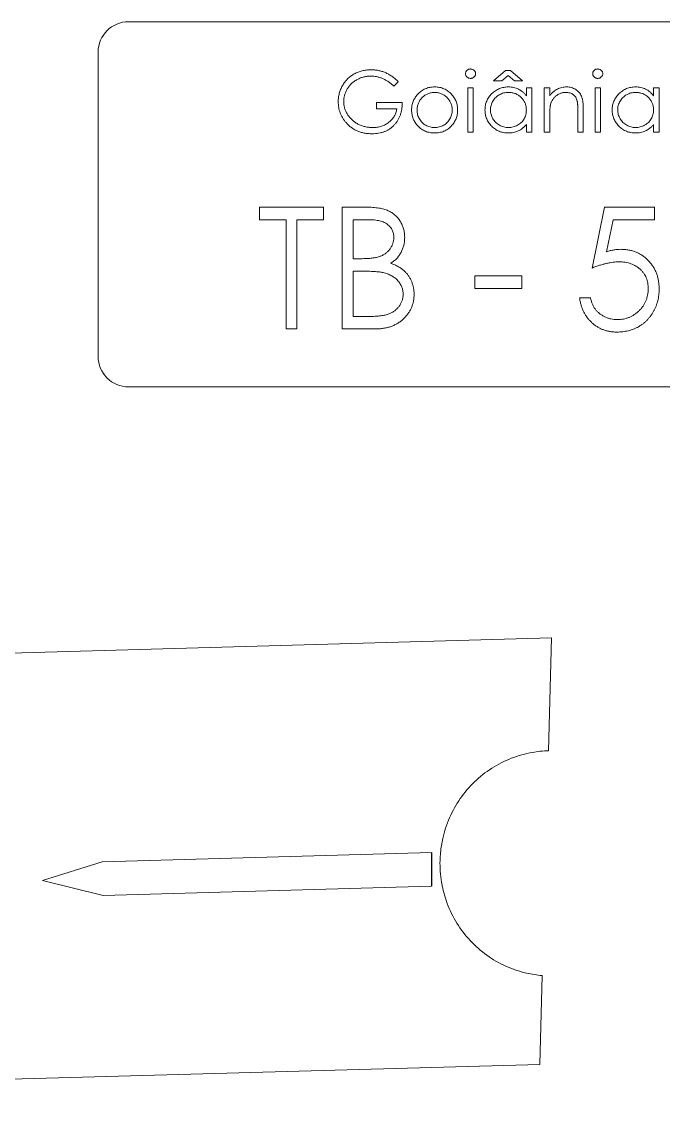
# Model space of a CAD drawing. Header units: millimetres. Extents: x 1593 to 2741, y -1858 to 567.
# Drawn here: x 2447.19 to 2468.27, y 23.23 to 58.89 of the extents above; entities that cross this region are included whole.
import ezdxf

# ---------------------------------------------------------------- set-up
doc = ezdxf.new("R2010")
doc.units = ezdxf.units.MM
doc.layers.add('CUTTING', color=5, linetype='Continuous')
doc.layers.add('ENGRAVING', color=1, linetype='Continuous')

msp = doc.modelspace()

# ---------------------------------------------------------------- linework, layer by layer
at = {"layer": 'CUTTING', "linetype": 'Continuous', "lineweight": 15}
for p, q in [((2450.705, 58.895), (2481.705, 58.895)), ((2449.705, 47.895), (2449.705, 57.895)), ((2481.705, 46.895), (2450.705, 46.895)), ((2414.59, 37.242), (2464.596, 38.653)), ((2464.596, 38.653), (2464.496, 34.939)), ((2464.297, 27.553), (2464.218, 24.637)), ((2464.218, 24.637), (2414.212, 23.226))]:
    msp.add_line(p, q, dxfattribs=at)
for centre, start, end in [((2450.705, 57.895), 90, 180), ((2450.705, 47.895), 180, 270)]:
    msp.add_arc(centre, 1, start, end, dxfattribs=at)
for points, knots in [([(2460.953, 31.6), (2460.968, 31.753), (2460.993, 31.906), (2461.079, 32.29), (2461.153, 32.517), (2461.347, 32.959), (2461.466, 33.172), (2461.74, 33.565), (2461.895, 33.748), (2462.244, 34.086), (2462.433, 34.235), (2462.837, 34.494), (2463.054, 34.604), (2463.503, 34.78), (2463.734, 34.845), (2464.143, 34.916), (2464.32, 34.934), (2464.496, 34.939)], [0.2613705, 0.2613705, 0.2613705, 0.2613705, 0.28125, 0.28125, 0.3125, 0.3125, 0.34375, 0.34375, 0.375, 0.375, 0.40625, 0.40625, 0.4375, 0.4375, 0.46875, 0.46875, 0.4915353, 0.4915353, 0.4915353, 0.4915353]), ([(2460.953, 31.6), (2460.945, 31.513), (2460.939, 31.425), (2460.931, 31.098), (2460.947, 30.859), (2460.994, 30.579), (2461.002, 30.537), (2461.01, 30.496)], [0.73862875, 0.73862875, 0.73862875, 0.73862875, 0.75, 0.75, 0.78125, 0.78125, 0.78668779, 0.78668779, 0.78668779, 0.78668779]), ([(2464.297, 27.553), (2464.122, 27.567), (2463.949, 27.594), (2463.545, 27.687), (2463.314, 27.765), (2462.875, 27.964), (2462.668, 28.084), (2462.277, 28.366), (2462.093, 28.527), (2461.766, 28.879), (2461.621, 29.069), (2461.366, 29.481), (2461.259, 29.699), (2461.105, 30.108), (2461.05, 30.301), (2461.01, 30.496)], [0.0084847, 0.0084847, 0.0084847, 0.0084847, 0.03125, 0.03125, 0.0625, 0.0625, 0.09375, 0.09375, 0.125, 0.125, 0.15625, 0.15625, 0.1875, 0.1875, 0.2133141, 0.2133141, 0.2133141, 0.2133141])]:
    msp.add_open_spline(points, degree=3, knots=knots, dxfattribs=at)
at = {"layer": 'ENGRAVING', "linetype": 'Continuous', "lineweight": 15}
for p, q in [((2462.696, 56.957), (2463.086, 57.29)), ((2463.174, 57.132), (2462.963, 56.957)), ((2463.086, 57.29), (2463.255, 57.29)), ((2463.379, 56.957), (2463.174, 57.132)), ((2463.255, 57.29), (2463.644, 56.957)), ((2459.567, 56.923), (2459.414, 56.777)), ((2461.85, 55.265), (2461.85, 56.726)), ((2461.85, 56.726), (2462.029, 56.726)), ((2462.029, 56.726), (2462.029, 55.265)), ((2462.963, 56.957), (2462.696, 56.957)), ((2463.644, 56.957), (2463.379, 56.957)), ((2463.773, 56.726), (2463.952, 56.726)), ((2463.773, 56.456), (2463.773, 56.726)), ((2463.952, 56.726), (2463.952, 55.265)), ((2464.362, 55.265), (2464.362, 56.726)), ((2464.362, 56.726), (2464.542, 56.726)), ((2464.542, 56.726), (2464.542, 56.463)), ((2466.029, 55.265), (2466.029, 56.726)), ((2466.029, 56.726), (2466.209, 56.726)), ((2466.209, 56.726), (2466.209, 55.265)), ((2467.952, 56.726), (2468.132, 56.726)), ((2467.952, 56.456), (2467.952, 56.726)), ((2468.132, 56.726), (2468.132, 55.265)), ((2458.85, 56.034), (2458.85, 56.239)), ((2458.85, 56.239), (2459.696, 56.239)), ((2459.516, 56.034), (2458.85, 56.034)), ((2465.644, 56.011), (2465.644, 55.265)), ((2464.542, 55.793), (2464.542, 55.265)), ((2465.465, 55.265), (2465.465, 55.952)), ((2463.773, 55.265), (2463.773, 55.517)), ((2467.952, 55.265), (2467.952, 55.517)), ((2462.029, 55.265), (2461.85, 55.265)), ((2463.952, 55.265), (2463.773, 55.265)), ((2464.542, 55.265), (2464.362, 55.265)), ((2465.644, 55.265), (2465.465, 55.265)), ((2466.209, 55.265), (2466.029, 55.265)), ((2468.132, 55.265), (2467.952, 55.265)), ((2455.007, 52.39), (2455.007, 52.801)), ((2455.007, 52.801), (2457.11, 52.801)), ((2457.11, 52.801), (2457.11, 52.39)), ((2457.725, 48.801), (2457.725, 52.801)), ((2457.725, 52.801), (2458.505, 52.801)), ((2465.93, 50.801), (2466.34, 52.801)), ((2466.34, 52.801), (2467.981, 52.801)), ((2467.981, 52.801), (2467.981, 52.39)), ((2455.879, 52.39), (2455.007, 52.39)), ((2455.879, 48.801), (2455.879, 52.39)), ((2457.11, 52.39), (2456.238, 52.39)), ((2456.238, 52.39), (2456.238, 48.801)), ((2458.571, 52.39), (2458.084, 52.39)), ((2458.084, 52.39), (2458.084, 51.108)), ((2466.621, 52.39), (2466.405, 51.338)), ((2467.981, 52.39), (2466.621, 52.39)), ((2458.084, 51.108), (2458.325, 51.108)), ((2458.322, 50.698), (2458.084, 50.698)), ((2458.084, 50.698), (2458.084, 49.211)), ((2462.084, 50.134), (2462.084, 50.544)), ((2462.084, 50.544), (2463.622, 50.544)), ((2463.622, 50.544), (2463.622, 50.134)), ((2463.622, 50.134), (2462.084, 50.134)), ((2465.52, 49.826), (2465.879, 49.826)), ((2458.084, 49.211), (2458.595, 49.211)), ((2456.238, 48.801), (2455.879, 48.801)), ((2458.807, 48.801), (2457.725, 48.801)), ((2449.836, 31.287), (2460.654, 31.592)), ((2447.881, 30.679), (2449.836, 31.287)), ((2449.867, 30.182), (2447.881, 30.679)), ((2460.654, 30.486), (2449.867, 30.182))]:
    msp.add_line(p, q, dxfattribs=at)
at = {"layer": 'ENGRAVING'}
msp.add_line((2460.654, 31.592), (2460.654, 30.486), dxfattribs=at)
at = {"layer": 'ENGRAVING', "linetype": 'Continuous', "lineweight": 15}
for points, knots in [([(2457.593, 56.265), (2457.593, 56.289), (2457.594, 56.336), (2457.601, 56.405), (2457.612, 56.473), (2457.627, 56.54), (2457.647, 56.606), (2457.671, 56.67), (2457.699, 56.733), (2457.732, 56.795), (2457.769, 56.854), (2457.809, 56.911), (2457.852, 56.964), (2457.899, 57.014), (2457.949, 57.06), (2458.002, 57.103), (2458.058, 57.142), (2458.117, 57.178), (2458.179, 57.211), (2458.243, 57.239), (2458.309, 57.262), (2458.377, 57.282), (2458.447, 57.297), (2458.519, 57.308), (2458.593, 57.315), (2458.643, 57.316), (2458.669, 57.316)], [0, 0, 0, 0, 0.042039, 0.083544, 0.124643, 0.165303, 0.206171, 0.246971, 0.288329, 0.329987, 0.371797, 0.412738, 0.453459, 0.494001, 0.534381, 0.574952, 0.615892, 0.65725, 0.699007, 0.740486, 0.782325, 0.824567, 0.867041, 0.9105, 0.954619, 1, 1, 1, 1]), ([(2458.663, 57.111), (2458.643, 57.111), (2458.605, 57.11), (2458.547, 57.104), (2458.49, 57.095), (2458.434, 57.083), (2458.379, 57.067), (2458.324, 57.047), (2458.27, 57.024), (2458.217, 56.997), (2458.166, 56.968), (2458.117, 56.935), (2458.071, 56.9), (2458.029, 56.863), (2457.989, 56.822), (2457.952, 56.78), (2457.919, 56.734), (2457.888, 56.687), (2457.861, 56.638), (2457.837, 56.588), (2457.817, 56.537), (2457.801, 56.486), (2457.788, 56.434), (2457.779, 56.381), (2457.774, 56.327), (2457.773, 56.291), (2457.773, 56.273)], [0, 0, 0, 0, 0.0428412, 0.0855713, 0.1277187, 0.1700684, 0.2127872, 0.2554816, 0.2988771, 0.3428606, 0.3865276, 0.4295324, 0.4718862, 0.5137293, 0.5550817, 0.5965352, 0.6381201, 0.6798222, 0.7213315, 0.7618884, 0.8021993, 0.8418063, 0.8810604, 0.9206332, 0.9601012, 1, 1, 1, 1]), ([(2459.414, 56.777), (2459.386, 56.804), (2459.331, 56.855), (2459.241, 56.923), (2459.148, 56.98), (2459.051, 57.027), (2458.953, 57.064), (2458.855, 57.091), (2458.759, 57.108), (2458.694, 57.11), (2458.663, 57.111)], [0, 0, 0, 0, 0.136144, 0.269043, 0.398517, 0.5271, 0.652283, 0.77168, 0.887495, 1, 1, 1, 1]), ([(2458.669, 57.316), (2458.69, 57.316), (2458.731, 57.315), (2458.792, 57.31), (2458.852, 57.303), (2458.911, 57.293), (2458.969, 57.28), (2459.027, 57.264), (2459.083, 57.245), (2459.139, 57.223), (2459.194, 57.198), (2459.248, 57.169), (2459.303, 57.137), (2459.356, 57.101), (2459.41, 57.062), (2459.463, 57.019), (2459.516, 56.973), (2459.55, 56.94), (2459.567, 56.923)], [0, 0, 0, 0, 0.061617, 0.122179, 0.182216, 0.241864, 0.30096, 0.359969, 0.419033, 0.478069, 0.537993, 0.59896, 0.661321, 0.725248, 0.79122, 0.858746, 0.928318, 1, 1, 1, 1]), ([(2461.773, 57.187), (2461.773, 57.197), (2461.774, 57.218), (2461.784, 57.247), (2461.8, 57.274), (2461.821, 57.297), (2461.846, 57.317), (2461.875, 57.331), (2461.906, 57.34), (2461.927, 57.341), (2461.938, 57.342)], [0, 0, 0, 0, 0.12329, 0.242149, 0.363437, 0.489745, 0.618115, 0.744894, 0.868932, 1, 1, 1, 1]), ([(2461.938, 57.034), (2461.927, 57.034), (2461.906, 57.035), (2461.875, 57.044), (2461.846, 57.059), (2461.821, 57.078), (2461.8, 57.102), (2461.784, 57.128), (2461.774, 57.157), (2461.773, 57.177), (2461.773, 57.187)], [0, 0, 0, 0, 0.131867, 0.256661, 0.384213, 0.513365, 0.640443, 0.761085, 0.879146, 1, 1, 1, 1]), ([(2461.938, 57.342), (2461.95, 57.341), (2461.971, 57.34), (2462.003, 57.331), (2462.032, 57.317), (2462.057, 57.297), (2462.079, 57.274), (2462.094, 57.247), (2462.104, 57.218), (2462.105, 57.197), (2462.106, 57.187)], [0, 0, 0, 0, 0.131899, 0.258284, 0.384341, 0.51198, 0.638632, 0.75923, 0.877412, 1, 1, 1, 1]), ([(2462.106, 57.187), (2462.105, 57.177), (2462.104, 57.157), (2462.094, 57.128), (2462.079, 57.102), (2462.057, 57.078), (2462.032, 57.059), (2462.003, 57.044), (2461.971, 57.035), (2461.95, 57.034), (2461.938, 57.034)], [0, 0, 0, 0, 0.120162, 0.237546, 0.357497, 0.484917, 0.613329, 0.74015, 0.867301, 1, 1, 1, 1]), ([(2465.952, 57.187), (2465.953, 57.197), (2465.954, 57.218), (2465.964, 57.247), (2465.979, 57.274), (2466, 57.297), (2466.026, 57.317), (2466.054, 57.331), (2466.086, 57.34), (2466.107, 57.341), (2466.118, 57.342)], [0, 0, 0, 0, 0.12329, 0.242149, 0.363437, 0.489745, 0.618115, 0.744894, 0.868932, 1, 1, 1, 1]), ([(2466.118, 57.034), (2466.107, 57.034), (2466.086, 57.035), (2466.054, 57.044), (2466.026, 57.059), (2466, 57.078), (2465.979, 57.102), (2465.964, 57.128), (2465.954, 57.157), (2465.953, 57.177), (2465.952, 57.187)], [0, 0, 0, 0, 0.131867, 0.256661, 0.384213, 0.513365, 0.640443, 0.761085, 0.879146, 1, 1, 1, 1]), ([(2466.118, 57.342), (2466.129, 57.341), (2466.151, 57.34), (2466.182, 57.331), (2466.211, 57.317), (2466.237, 57.297), (2466.259, 57.274), (2466.274, 57.247), (2466.284, 57.218), (2466.285, 57.197), (2466.285, 57.187)], [0, 0, 0, 0, 0.131899, 0.258284, 0.384341, 0.51198, 0.638632, 0.75923, 0.877412, 1, 1, 1, 1]), ([(2466.285, 57.187), (2466.285, 57.177), (2466.284, 57.157), (2466.274, 57.128), (2466.258, 57.102), (2466.237, 57.078), (2466.211, 57.059), (2466.182, 57.044), (2466.151, 57.035), (2466.129, 57.034), (2466.118, 57.034)], [0, 0, 0, 0, 0.120162, 0.237546, 0.357497, 0.484917, 0.613329, 0.74015, 0.867301, 1, 1, 1, 1]), ([(2460.204, 56.51), (2460.222, 56.529), (2460.259, 56.567), (2460.32, 56.616), (2460.384, 56.658), (2460.453, 56.692), (2460.525, 56.719), (2460.6, 56.738), (2460.679, 56.75), (2460.733, 56.751), (2460.761, 56.752)], [0, 0, 0, 0, 0.128498, 0.252713, 0.374819, 0.496436, 0.617911, 0.741288, 0.8687, 1, 1, 1, 1]), ([(2460.761, 56.752), (2460.788, 56.751), (2460.842, 56.75), (2460.921, 56.738), (2460.996, 56.719), (2461.068, 56.693), (2461.135, 56.659), (2461.2, 56.617), (2461.261, 56.568), (2461.297, 56.53), (2461.316, 56.511)], [0, 0, 0, 0, 0.131751, 0.258332, 0.382134, 0.503804, 0.624693, 0.746871, 0.871514, 1, 1, 1, 1]), ([(2462.414, 55.999), (2462.414, 56.025), (2462.416, 56.075), (2462.426, 56.149), (2462.444, 56.22), (2462.469, 56.288), (2462.501, 56.354), (2462.54, 56.416), (2462.585, 56.476), (2462.638, 56.532), (2462.695, 56.583), (2462.756, 56.628), (2462.82, 56.667), (2462.887, 56.697), (2462.956, 56.722), (2463.029, 56.739), (2463.104, 56.75), (2463.155, 56.751), (2463.181, 56.752)], [0, 0, 0, 0, 0.063775, 0.126079, 0.186904, 0.247574, 0.308003, 0.369132, 0.432033, 0.496791, 0.561611, 0.624914, 0.686726, 0.748079, 0.809582, 0.871631, 0.934886, 1, 1, 1, 1]), ([(2463.181, 56.752), (2463.211, 56.751), (2463.27, 56.749), (2463.355, 56.736), (2463.436, 56.713), (2463.513, 56.682), (2463.586, 56.642), (2463.653, 56.59), (2463.717, 56.528), (2463.754, 56.48), (2463.773, 56.456)], [0, 0, 0, 0, 0.129862, 0.254654, 0.376015, 0.495255, 0.614798, 0.738106, 0.865196, 1, 1, 1, 1]), ([(2464.542, 56.463), (2464.561, 56.486), (2464.598, 56.533), (2464.66, 56.594), (2464.726, 56.644), (2464.794, 56.684), (2464.866, 56.714), (2464.941, 56.736), (2465.018, 56.749), (2465.071, 56.751), (2465.098, 56.752)], [0, 0, 0, 0, 0.140976, 0.273569, 0.398988, 0.51993, 0.63811, 0.756589, 0.87686, 1, 1, 1, 1]), ([(2465.098, 56.752), (2465.125, 56.751), (2465.178, 56.749), (2465.255, 56.733), (2465.327, 56.707), (2465.394, 56.671), (2465.454, 56.626), (2465.506, 56.574), (2465.55, 56.513), (2465.579, 56.458), (2465.599, 56.408), (2465.611, 56.366), (2465.621, 56.318), (2465.63, 56.266), (2465.636, 56.209), (2465.641, 56.148), (2465.644, 56.081), (2465.644, 56.035), (2465.644, 56.011)], [0, 0, 0, 0, 0.07724, 0.151178, 0.223488, 0.295543, 0.366976, 0.437131, 0.507044, 0.57856, 0.616614, 0.658756, 0.704491, 0.754803, 0.809332, 0.868274, 0.932073, 1, 1, 1, 1]), ([(2466.593, 55.999), (2466.594, 56.025), (2466.595, 56.075), (2466.606, 56.149), (2466.624, 56.22), (2466.648, 56.288), (2466.68, 56.354), (2466.719, 56.416), (2466.765, 56.476), (2466.818, 56.532), (2466.875, 56.583), (2466.936, 56.628), (2466.999, 56.667), (2467.066, 56.697), (2467.136, 56.722), (2467.208, 56.739), (2467.284, 56.75), (2467.335, 56.751), (2467.361, 56.752)], [0, 0, 0, 0, 0.063775, 0.126079, 0.186904, 0.247574, 0.308003, 0.369132, 0.432033, 0.496791, 0.561611, 0.624914, 0.686726, 0.748079, 0.809582, 0.871631, 0.934886, 1, 1, 1, 1]), ([(2467.361, 56.752), (2467.391, 56.751), (2467.449, 56.749), (2467.535, 56.736), (2467.616, 56.713), (2467.693, 56.682), (2467.765, 56.642), (2467.833, 56.59), (2467.896, 56.528), (2467.933, 56.48), (2467.952, 56.456)], [0, 0, 0, 0, 0.129862, 0.254654, 0.376015, 0.495255, 0.614798, 0.738106, 0.865196, 1, 1, 1, 1]), ([(2460.003, 55.991), (2460.004, 56.016), (2460.005, 56.064), (2460.015, 56.136), (2460.03, 56.205), (2460.052, 56.271), (2460.081, 56.335), (2460.115, 56.396), (2460.156, 56.455), (2460.188, 56.491), (2460.204, 56.51)], [0, 0, 0, 0, 0.128919, 0.255238, 0.378679, 0.501088, 0.622714, 0.746241, 0.871589, 1, 1, 1, 1]), ([(2460.76, 56.572), (2460.74, 56.572), (2460.702, 56.571), (2460.646, 56.562), (2460.592, 56.549), (2460.539, 56.531), (2460.489, 56.507), (2460.441, 56.477), (2460.395, 56.442), (2460.352, 56.403), (2460.313, 56.359), (2460.278, 56.313), (2460.249, 56.265), (2460.224, 56.214), (2460.206, 56.161), (2460.193, 56.106), (2460.185, 56.049), (2460.183, 56.01), (2460.183, 55.99)], [0, 0, 0, 0, 0.063846, 0.126044, 0.187165, 0.247399, 0.30838, 0.36978, 0.432584, 0.497641, 0.562401, 0.625557, 0.687332, 0.748313, 0.809791, 0.871768, 0.934836, 1, 1, 1, 1]), ([(2461.337, 55.99), (2461.336, 56.01), (2461.335, 56.049), (2461.327, 56.106), (2461.314, 56.161), (2461.295, 56.214), (2461.271, 56.265), (2461.241, 56.313), (2461.207, 56.359), (2461.167, 56.403), (2461.124, 56.442), (2461.078, 56.477), (2461.03, 56.506), (2460.98, 56.531), (2460.927, 56.549), (2460.873, 56.562), (2460.817, 56.571), (2460.779, 56.572), (2460.76, 56.572)], [0, 0, 0, 0, 0.0651848, 0.1282737, 0.1902702, 0.2517683, 0.3127687, 0.3747933, 0.4379696, 0.5030474, 0.5681252, 0.6309497, 0.6923691, 0.7529732, 0.8136411, 0.8743552, 0.936573, 1, 1, 1, 1]), ([(2461.316, 56.511), (2461.332, 56.493), (2461.364, 56.456), (2461.404, 56.397), (2461.439, 56.336), (2461.467, 56.272), (2461.489, 56.205), (2461.505, 56.136), (2461.514, 56.065), (2461.516, 56.016), (2461.516, 55.991)], [0, 0, 0, 0, 0.128157, 0.253834, 0.376506, 0.498534, 0.621368, 0.744565, 0.870634, 1, 1, 1, 1]), ([(2463.184, 56.572), (2463.157, 56.571), (2463.106, 56.57), (2463.03, 56.555), (2462.957, 56.531), (2462.888, 56.498), (2462.823, 56.457), (2462.766, 56.408), (2462.715, 56.35), (2462.672, 56.286), (2462.637, 56.218), (2462.612, 56.146), (2462.596, 56.072), (2462.594, 56.022), (2462.593, 55.997)], [0, 0, 0, 0, 0.085921, 0.169593, 0.252476, 0.336244, 0.419505, 0.502036, 0.584775, 0.669846, 0.754185, 0.836658, 0.91801, 1, 1, 1, 1]), ([(2463.773, 55.992), (2463.772, 56.012), (2463.771, 56.052), (2463.763, 56.11), (2463.75, 56.166), (2463.731, 56.22), (2463.707, 56.27), (2463.678, 56.319), (2463.643, 56.364), (2463.603, 56.407), (2463.559, 56.445), (2463.513, 56.48), (2463.464, 56.508), (2463.413, 56.532), (2463.359, 56.55), (2463.303, 56.563), (2463.244, 56.571), (2463.204, 56.572), (2463.184, 56.572)], [0, 0, 0, 0, 0.065634, 0.129188, 0.191219, 0.251913, 0.312507, 0.373494, 0.435152, 0.498741, 0.562095, 0.624187, 0.685476, 0.746097, 0.807612, 0.869967, 0.933951, 1, 1, 1, 1]), ([(2465.067, 56.572), (2465.052, 56.572), (2465.024, 56.571), (2464.981, 56.566), (2464.94, 56.557), (2464.9, 56.545), (2464.861, 56.529), (2464.823, 56.51), (2464.787, 56.487), (2464.752, 56.461), (2464.719, 56.433), (2464.689, 56.403), (2464.661, 56.37), (2464.637, 56.337), (2464.616, 56.301), (2464.597, 56.264), (2464.581, 56.226), (2464.573, 56.199), (2464.569, 56.185)], [0, 0, 0, 0, 0.0639861, 0.1266269, 0.1889844, 0.2502302, 0.3123512, 0.3745736, 0.4381475, 0.5029204, 0.5679741, 0.6307713, 0.6929346, 0.7543975, 0.8152184, 0.8761169, 0.9380146, 1, 1, 1, 1]), ([(2465.444, 56.285), (2465.438, 56.307), (2465.426, 56.351), (2465.397, 56.41), (2465.361, 56.461), (2465.316, 56.502), (2465.264, 56.534), (2465.204, 56.556), (2465.138, 56.57), (2465.091, 56.572), (2465.067, 56.572)], [0, 0, 0, 0, 0.13552, 0.260833, 0.378476, 0.493178, 0.609281, 0.729981, 0.859261, 1, 1, 1, 1]), ([(2467.363, 56.572), (2467.337, 56.571), (2467.285, 56.57), (2467.209, 56.555), (2467.136, 56.531), (2467.067, 56.498), (2467.003, 56.457), (2466.945, 56.408), (2466.894, 56.35), (2466.851, 56.286), (2466.816, 56.218), (2466.791, 56.146), (2466.775, 56.072), (2466.773, 56.022), (2466.773, 55.997)], [0, 0, 0, 0, 0.085921, 0.169593, 0.252476, 0.336244, 0.419505, 0.502036, 0.584775, 0.669846, 0.754185, 0.836658, 0.91801, 1, 1, 1, 1]), ([(2467.952, 55.992), (2467.952, 56.012), (2467.95, 56.052), (2467.942, 56.11), (2467.929, 56.166), (2467.911, 56.22), (2467.886, 56.27), (2467.857, 56.319), (2467.822, 56.364), (2467.783, 56.407), (2467.739, 56.445), (2467.693, 56.48), (2467.644, 56.508), (2467.592, 56.532), (2467.539, 56.55), (2467.482, 56.563), (2467.424, 56.571), (2467.383, 56.572), (2467.363, 56.572)], [0, 0, 0, 0, 0.065634, 0.129188, 0.191219, 0.251913, 0.312507, 0.373494, 0.435152, 0.498741, 0.562095, 0.624187, 0.685476, 0.746097, 0.807612, 0.869967, 0.933951, 1, 1, 1, 1]), ([(2457.838, 55.592), (2457.819, 55.616), (2457.78, 55.664), (2457.73, 55.742), (2457.688, 55.822), (2457.653, 55.905), (2457.626, 55.991), (2457.607, 56.08), (2457.596, 56.172), (2457.594, 56.234), (2457.593, 56.265)], [0, 0, 0, 0, 0.127896, 0.253668, 0.376738, 0.499344, 0.621999, 0.745699, 0.871345, 1, 1, 1, 1]), ([(2457.773, 56.273), (2457.773, 56.255), (2457.774, 56.218), (2457.779, 56.163), (2457.79, 56.109), (2457.803, 56.056), (2457.821, 56.003), (2457.842, 55.95), (2457.867, 55.899), (2457.896, 55.849), (2457.929, 55.8), (2457.965, 55.754), (2458.003, 55.71), (2458.045, 55.669), (2458.089, 55.631), (2458.136, 55.596), (2458.187, 55.563), (2458.24, 55.533), (2458.295, 55.506), (2458.352, 55.482), (2458.41, 55.463), (2458.47, 55.447), (2458.531, 55.434), (2458.593, 55.425), (2458.656, 55.419), (2458.699, 55.419), (2458.721, 55.418)], [0, 0, 0, 0, 0.038994, 0.077882, 0.116652, 0.155416, 0.194618, 0.234261, 0.274547, 0.315667, 0.35702, 0.398083, 0.439098, 0.479833, 0.521274, 0.562841, 0.605292, 0.648409, 0.691727, 0.735149, 0.778369, 0.821661, 0.865524, 0.909731, 0.954523, 1, 1, 1, 1]), ([(2459.696, 56.239), (2459.695, 56.201), (2459.693, 56.126), (2459.679, 56.017), (2459.658, 55.914), (2459.628, 55.817), (2459.59, 55.726), (2459.544, 55.64), (2459.488, 55.562), (2459.425, 55.489), (2459.355, 55.425), (2459.279, 55.368), (2459.197, 55.32), (2459.11, 55.281), (2459.017, 55.25), (2458.918, 55.229), (2458.813, 55.216), (2458.742, 55.214), (2458.705, 55.213)], [0, 0, 0, 0, 0.071272, 0.139493, 0.204635, 0.267406, 0.328446, 0.388397, 0.447734, 0.507392, 0.566768, 0.625478, 0.684067, 0.743248, 0.804033, 0.866499, 0.931723, 1, 1, 1, 1]), ([(2458.721, 55.418), (2458.746, 55.419), (2458.797, 55.42), (2458.872, 55.428), (2458.944, 55.441), (2459.013, 55.46), (2459.078, 55.484), (2459.141, 55.514), (2459.201, 55.549), (2459.257, 55.589), (2459.309, 55.633), (2459.356, 55.681), (2459.397, 55.732), (2459.432, 55.786), (2459.462, 55.843), (2459.486, 55.904), (2459.505, 55.968), (2459.512, 56.012), (2459.516, 56.034)], [0, 0, 0, 0, 0.07063, 0.138694, 0.204918, 0.269441, 0.332636, 0.395302, 0.457764, 0.520657, 0.582852, 0.643315, 0.70258, 0.760908, 0.81949, 0.878269, 0.938491, 1, 1, 1, 1]), ([(2464.569, 56.185), (2464.567, 56.175), (2464.562, 56.154), (2464.557, 56.119), (2464.552, 56.078), (2464.548, 56.032), (2464.546, 55.98), (2464.543, 55.923), (2464.542, 55.86), (2464.542, 55.816), (2464.542, 55.793)], [0, 0, 0, 0, 0.076995, 0.167615, 0.271052, 0.38946, 0.520843, 0.666399, 0.826094, 1, 1, 1, 1]), ([(2465.465, 55.952), (2465.465, 55.972), (2465.465, 56.01), (2465.464, 56.065), (2465.462, 56.114), (2465.46, 56.158), (2465.457, 56.197), (2465.453, 56.231), (2465.449, 56.26), (2465.445, 56.277), (2465.444, 56.285)], [0, 0, 0, 0, 0.17885, 0.3421096, 0.4898257, 0.6232544, 0.7400797, 0.8414827, 0.9289077, 1, 1, 1, 1]), ([(2460.761, 55.239), (2460.733, 55.24), (2460.68, 55.241), (2460.602, 55.252), (2460.527, 55.269), (2460.457, 55.294), (2460.39, 55.326), (2460.327, 55.365), (2460.268, 55.411), (2460.214, 55.464), (2460.165, 55.521), (2460.122, 55.581), (2460.085, 55.643), (2460.055, 55.709), (2460.032, 55.776), (2460.016, 55.846), (2460.005, 55.918), (2460.004, 55.967), (2460.003, 55.991)], [0, 0, 0, 0, 0.068742, 0.134635, 0.198324, 0.260825, 0.322714, 0.384555, 0.446913, 0.510958, 0.574931, 0.636685, 0.697483, 0.757134, 0.816966, 0.876818, 0.937663, 1, 1, 1, 1]), ([(2460.183, 55.99), (2460.184, 55.965), (2460.186, 55.914), (2460.2, 55.839), (2460.225, 55.767), (2460.259, 55.699), (2460.301, 55.636), (2460.35, 55.579), (2460.406, 55.531), (2460.469, 55.49), (2460.537, 55.458), (2460.608, 55.435), (2460.683, 55.421), (2460.734, 55.419), (2460.76, 55.418)], [0, 0, 0, 0, 0.0847327, 0.1681787, 0.2514882, 0.3358407, 0.4198345, 0.5023449, 0.583649, 0.665931, 0.7487165, 0.8310473, 0.9144098, 1, 1, 1, 1]), ([(2460.76, 55.418), (2460.786, 55.419), (2460.837, 55.421), (2460.911, 55.435), (2460.983, 55.458), (2461.05, 55.49), (2461.113, 55.531), (2461.17, 55.579), (2461.219, 55.636), (2461.26, 55.699), (2461.294, 55.767), (2461.319, 55.839), (2461.334, 55.914), (2461.336, 55.965), (2461.337, 55.99)], [0, 0, 0, 0, 0.085606, 0.168983, 0.250908, 0.333708, 0.416005, 0.49766, 0.579893, 0.663902, 0.748466, 0.831791, 0.915252, 1, 1, 1, 1]), ([(2461.516, 55.991), (2461.516, 55.967), (2461.515, 55.918), (2461.504, 55.846), (2461.488, 55.776), (2461.464, 55.709), (2461.435, 55.643), (2461.398, 55.581), (2461.355, 55.521), (2461.305, 55.464), (2461.251, 55.411), (2461.192, 55.365), (2461.13, 55.326), (2461.063, 55.294), (2460.993, 55.269), (2460.919, 55.252), (2460.841, 55.241), (2460.788, 55.24), (2460.761, 55.239)], [0, 0, 0, 0, 0.062416, 0.123337, 0.183265, 0.243172, 0.302898, 0.363774, 0.425605, 0.489659, 0.553785, 0.616222, 0.677854, 0.739517, 0.802097, 0.865866, 0.931508, 1, 1, 1, 1]), ([(2463.176, 55.239), (2463.15, 55.24), (2463.099, 55.241), (2463.024, 55.252), (2462.952, 55.269), (2462.883, 55.293), (2462.817, 55.325), (2462.753, 55.363), (2462.693, 55.408), (2462.636, 55.46), (2462.584, 55.516), (2462.538, 55.576), (2462.5, 55.639), (2462.468, 55.706), (2462.444, 55.775), (2462.426, 55.847), (2462.416, 55.922), (2462.414, 55.973), (2462.414, 55.999)], [0, 0, 0, 0, 0.06462, 0.127433, 0.189004, 0.24993, 0.310668, 0.372329, 0.434939, 0.499576, 0.564191, 0.626735, 0.688109, 0.749294, 0.810331, 0.871901, 0.935046, 1, 1, 1, 1]), ([(2462.593, 55.997), (2462.594, 55.972), (2462.596, 55.923), (2462.612, 55.849), (2462.637, 55.777), (2462.672, 55.708), (2462.716, 55.644), (2462.767, 55.585), (2462.825, 55.535), (2462.89, 55.494), (2462.959, 55.46), (2463.031, 55.436), (2463.106, 55.421), (2463.156, 55.419), (2463.182, 55.418)], [0, 0, 0, 0, 0.0815893, 0.1628589, 0.2454837, 0.3308071, 0.4164934, 0.4998932, 0.5830482, 0.6671579, 0.7513119, 0.8337848, 0.9162565, 1, 1, 1, 1]), ([(2463.182, 55.418), (2463.208, 55.419), (2463.26, 55.421), (2463.336, 55.436), (2463.41, 55.46), (2463.481, 55.493), (2463.547, 55.534), (2463.606, 55.582), (2463.656, 55.638), (2463.698, 55.699), (2463.731, 55.766), (2463.756, 55.838), (2463.77, 55.914), (2463.772, 55.966), (2463.773, 55.992)], [0, 0, 0, 0, 0.084802, 0.168664, 0.252552, 0.33824, 0.423103, 0.505556, 0.586176, 0.667136, 0.748499, 0.830452, 0.913456, 1, 1, 1, 1]), ([(2467.355, 55.239), (2467.329, 55.24), (2467.278, 55.241), (2467.204, 55.252), (2467.132, 55.269), (2467.062, 55.293), (2466.996, 55.325), (2466.933, 55.363), (2466.872, 55.408), (2466.816, 55.46), (2466.763, 55.516), (2466.718, 55.576), (2466.68, 55.639), (2466.648, 55.706), (2466.623, 55.775), (2466.606, 55.847), (2466.595, 55.922), (2466.594, 55.973), (2466.593, 55.999)], [0, 0, 0, 0, 0.06462, 0.1274335, 0.1890041, 0.2499301, 0.3106685, 0.372329, 0.4349391, 0.4995755, 0.5641912, 0.6267352, 0.6881093, 0.7492936, 0.8103305, 0.8719012, 0.9350459, 1, 1, 1, 1]), ([(2466.773, 55.997), (2466.774, 55.972), (2466.776, 55.923), (2466.791, 55.849), (2466.817, 55.777), (2466.852, 55.708), (2466.896, 55.644), (2466.946, 55.585), (2467.005, 55.535), (2467.069, 55.494), (2467.138, 55.46), (2467.211, 55.436), (2467.285, 55.421), (2467.336, 55.419), (2467.362, 55.418)], [0, 0, 0, 0, 0.081589, 0.162859, 0.245484, 0.330807, 0.416493, 0.499893, 0.583048, 0.667158, 0.751312, 0.833785, 0.916256, 1, 1, 1, 1]), ([(2467.362, 55.418), (2467.388, 55.419), (2467.439, 55.421), (2467.515, 55.436), (2467.589, 55.46), (2467.66, 55.493), (2467.726, 55.534), (2467.785, 55.582), (2467.835, 55.638), (2467.878, 55.699), (2467.911, 55.766), (2467.935, 55.838), (2467.949, 55.914), (2467.951, 55.966), (2467.952, 55.992)], [0, 0, 0, 0, 0.084802, 0.168664, 0.252552, 0.33824, 0.423103, 0.505556, 0.586176, 0.667136, 0.748499, 0.830452, 0.913456, 1, 1, 1, 1]), ([(2458.705, 55.213), (2458.682, 55.214), (2458.638, 55.214), (2458.572, 55.219), (2458.508, 55.226), (2458.446, 55.236), (2458.385, 55.249), (2458.327, 55.266), (2458.27, 55.285), (2458.214, 55.307), (2458.161, 55.333), (2458.11, 55.361), (2458.06, 55.392), (2458.012, 55.426), (2457.966, 55.463), (2457.921, 55.503), (2457.879, 55.546), (2457.852, 55.576), (2457.838, 55.592)], [0, 0, 0, 0, 0.069237, 0.136557, 0.202094, 0.266464, 0.329769, 0.391879, 0.453271, 0.514115, 0.57439, 0.634142, 0.693923, 0.754152, 0.81447, 0.875661, 0.937348, 1, 1, 1, 1]), ([(2463.773, 55.517), (2463.752, 55.495), (2463.713, 55.45), (2463.647, 55.392), (2463.577, 55.343), (2463.503, 55.304), (2463.426, 55.275), (2463.346, 55.254), (2463.262, 55.241), (2463.205, 55.24), (2463.176, 55.239)], [0, 0, 0, 0, 0.134298, 0.262085, 0.38627, 0.507165, 0.6273, 0.748145, 0.87237, 1, 1, 1, 1]), ([(2467.952, 55.517), (2467.932, 55.495), (2467.892, 55.45), (2467.826, 55.392), (2467.756, 55.343), (2467.683, 55.304), (2467.606, 55.275), (2467.525, 55.254), (2467.441, 55.241), (2467.384, 55.24), (2467.355, 55.239)], [0, 0, 0, 0, 0.134298, 0.262085, 0.38627, 0.507165, 0.6273, 0.748145, 0.87237, 1, 1, 1, 1]), ([(2458.505, 52.801), (2458.544, 52.8), (2458.618, 52.8), (2458.725, 52.794), (2458.826, 52.786), (2458.92, 52.773), (2459.007, 52.757), (2459.088, 52.738), (2459.162, 52.715), (2459.25, 52.679), (2459.351, 52.624), (2459.459, 52.545), (2459.552, 52.447), (2459.633, 52.337), (2459.696, 52.215), (2459.742, 52.086), (2459.772, 51.95), (2459.775, 51.857), (2459.776, 51.809)], [0, 0, 0, 0, 0.062594, 0.121323, 0.17668, 0.228365, 0.276868, 0.321879, 0.364099, 0.403356, 0.477968, 0.550535, 0.623584, 0.698175, 0.773354, 0.847281, 0.922818, 1, 1, 1, 1]), ([(2459.417, 51.802), (2459.417, 51.824), (2459.415, 51.868), (2459.406, 51.931), (2459.389, 51.991), (2459.368, 52.048), (2459.339, 52.1), (2459.304, 52.149), (2459.262, 52.193), (2459.214, 52.235), (2459.16, 52.272), (2459.098, 52.304), (2459.028, 52.33), (2458.951, 52.353), (2458.866, 52.369), (2458.775, 52.382), (2458.675, 52.389), (2458.607, 52.39), (2458.571, 52.39)], [0, 0, 0, 0, 0.057003, 0.111818, 0.164402, 0.21587, 0.266841, 0.317479, 0.369902, 0.4234, 0.479718, 0.539241, 0.602431, 0.67103, 0.744485, 0.823454, 0.90874, 1, 1, 1, 1]), ([(2458.325, 51.108), (2458.36, 51.109), (2458.428, 51.11), (2458.527, 51.112), (2458.619, 51.119), (2458.703, 51.126), (2458.78, 51.138), (2458.849, 51.152), (2458.912, 51.166), (2458.985, 51.191), (2459.067, 51.227), (2459.155, 51.284), (2459.233, 51.351), (2459.298, 51.429), (2459.351, 51.514), (2459.389, 51.606), (2459.414, 51.703), (2459.416, 51.769), (2459.417, 51.802)], [0, 0, 0, 0, 0.072301, 0.1397003, 0.2022885, 0.2605995, 0.3131903, 0.3617389, 0.4057065, 0.44554, 0.518832, 0.5897782, 0.6588675, 0.7284305, 0.7972827, 0.8648154, 0.9313638, 1, 1, 1, 1]), ([(2459.776, 51.809), (2459.775, 51.765), (2459.772, 51.678), (2459.749, 51.551), (2459.712, 51.431), (2459.661, 51.316), (2459.595, 51.211), (2459.516, 51.114), (2459.421, 51.03), (2459.35, 50.982), (2459.314, 50.958)], [0, 0, 0, 0, 0.130569, 0.256581, 0.380552, 0.503623, 0.625739, 0.747549, 0.871766, 1, 1, 1, 1]), ([(2466.405, 51.338), (2466.448, 51.35), (2466.53, 51.373), (2466.651, 51.398), (2466.766, 51.413), (2466.84, 51.415), (2466.876, 51.416)], [0, 0, 0, 0, 0.275068, 0.532901, 0.773973, 1, 1, 1, 1]), ([(2466.876, 51.416), (2466.921, 51.415), (2467.009, 51.413), (2467.137, 51.395), (2467.26, 51.366), (2467.377, 51.326), (2467.487, 51.275), (2467.591, 51.211), (2467.69, 51.136), (2467.781, 51.05), (2467.864, 50.955), (2467.937, 50.853), (2467.999, 50.745), (2468.048, 50.63), (2468.088, 50.509), (2468.115, 50.38), (2468.132, 50.246), (2468.134, 50.154), (2468.135, 50.107)], [0, 0, 0, 0, 0.065808, 0.129394, 0.190894, 0.251281, 0.310815, 0.370371, 0.430768, 0.492881, 0.555104, 0.616067, 0.677256, 0.73826, 0.800762, 0.864778, 0.931045, 1, 1, 1, 1]), ([(2459.07, 50.651), (2459.051, 50.655), (2459.009, 50.663), (2458.94, 50.672), (2458.861, 50.68), (2458.773, 50.686), (2458.674, 50.692), (2458.565, 50.695), (2458.447, 50.698), (2458.365, 50.698), (2458.322, 50.698)], [0, 0, 0, 0, 0.079306, 0.171953, 0.277057, 0.394731, 0.526177, 0.671345, 0.829285, 1, 1, 1, 1]), ([(2459.725, 49.936), (2459.725, 49.957), (2459.724, 49.999), (2459.715, 50.061), (2459.701, 50.12), (2459.683, 50.178), (2459.657, 50.233), (2459.627, 50.287), (2459.592, 50.338), (2459.537, 50.404), (2459.456, 50.479), (2459.342, 50.553), (2459.213, 50.612), (2459.119, 50.638), (2459.07, 50.651)], [0, 0, 0, 0, 0.060287, 0.119602, 0.177503, 0.235143, 0.292133, 0.350871, 0.410098, 0.470732, 0.594829, 0.722579, 0.856691, 1, 1, 1, 1]), ([(2459.314, 50.958), (2459.359, 50.941), (2459.446, 50.908), (2459.566, 50.849), (2459.669, 50.784), (2459.756, 50.714), (2459.831, 50.639), (2459.896, 50.557), (2459.952, 50.467), (2459.999, 50.37), (2460.037, 50.268), (2460.065, 50.161), (2460.08, 50.05), (2460.083, 49.974), (2460.084, 49.936)], [0, 0, 0, 0, 0.106057, 0.202914, 0.2903, 0.370223, 0.446384, 0.521397, 0.598291, 0.676142, 0.755529, 0.834887, 0.916646, 1, 1, 1, 1]), ([(2466.811, 51.006), (2466.78, 51.005), (2466.716, 51.004), (2466.618, 50.994), (2466.515, 50.977), (2466.407, 50.955), (2466.295, 50.926), (2466.177, 50.891), (2466.055, 50.849), (2465.972, 50.817), (2465.93, 50.801)], [0, 0, 0, 0, 0.102203, 0.211023, 0.3251, 0.446502, 0.573788, 0.708901, 0.850358, 1, 1, 1, 1]), ([(2467.776, 50.123), (2467.775, 50.155), (2467.774, 50.218), (2467.762, 50.309), (2467.741, 50.396), (2467.712, 50.479), (2467.675, 50.557), (2467.63, 50.63), (2467.576, 50.699), (2467.514, 50.762), (2467.446, 50.82), (2467.372, 50.869), (2467.291, 50.911), (2467.206, 50.947), (2467.115, 50.973), (2467.019, 50.992), (2466.917, 51.003), (2466.847, 51.005), (2466.811, 51.006)], [0, 0, 0, 0, 0.065351, 0.127916, 0.18836, 0.247216, 0.30563, 0.36377, 0.422661, 0.482687, 0.5433, 0.604118, 0.664965, 0.727413, 0.791468, 0.858055, 0.927037, 1, 1, 1, 1]), ([(2468.135, 50.107), (2468.134, 50.075), (2468.133, 50.01), (2468.125, 49.914), (2468.11, 49.82), (2468.091, 49.728), (2468.065, 49.638), (2468.034, 49.55), (2467.995, 49.464), (2467.954, 49.381), (2467.906, 49.3), (2467.854, 49.225), (2467.799, 49.154), (2467.739, 49.088), (2467.675, 49.027), (2467.607, 48.971), (2467.535, 48.919), (2467.459, 48.874), (2467.38, 48.831), (2467.297, 48.797), (2467.212, 48.766), (2467.124, 48.741), (2467.032, 48.722), (2466.937, 48.708), (2466.84, 48.699), (2466.774, 48.698), (2466.74, 48.698)], [0, 0, 0, 0, 0.044014, 0.087434, 0.130118, 0.172554, 0.214555, 0.256298, 0.298438, 0.340849, 0.382715, 0.423924, 0.464246, 0.504074, 0.543862, 0.583567, 0.623094, 0.663229, 0.703551, 0.743938, 0.784541, 0.82575, 0.867757, 0.910745, 0.954914, 1, 1, 1, 1]), ([(2466.761, 49.108), (2466.795, 49.109), (2466.863, 49.111), (2466.962, 49.125), (2467.058, 49.147), (2467.149, 49.18), (2467.238, 49.22), (2467.321, 49.271), (2467.402, 49.33), (2467.478, 49.397), (2467.548, 49.471), (2467.609, 49.551), (2467.66, 49.635), (2467.704, 49.724), (2467.736, 49.817), (2467.76, 49.915), (2467.773, 50.017), (2467.775, 50.087), (2467.776, 50.123)], [0, 0, 0, 0, 0.064207, 0.126425, 0.18768, 0.248216, 0.308305, 0.369661, 0.431699, 0.495947, 0.559758, 0.622295, 0.683911, 0.745092, 0.80674, 0.869087, 0.93329, 1, 1, 1, 1]), ([(2458.595, 49.211), (2458.632, 49.211), (2458.702, 49.212), (2458.804, 49.215), (2458.898, 49.221), (2458.985, 49.231), (2459.065, 49.242), (2459.136, 49.256), (2459.2, 49.273), (2459.275, 49.298), (2459.359, 49.338), (2459.45, 49.398), (2459.53, 49.469), (2459.598, 49.551), (2459.654, 49.641), (2459.695, 49.736), (2459.72, 49.835), (2459.723, 49.902), (2459.725, 49.936)], [0, 0, 0, 0, 0.072502, 0.139739, 0.201795, 0.259822, 0.312206, 0.360773, 0.40454, 0.443698, 0.516841, 0.587874, 0.657965, 0.728969, 0.799308, 0.866636, 0.933116, 1, 1, 1, 1]), ([(2460.084, 49.936), (2460.083, 49.897), (2460.081, 49.82), (2460.064, 49.707), (2460.037, 49.599), (2459.999, 49.496), (2459.95, 49.397), (2459.89, 49.302), (2459.818, 49.213), (2459.738, 49.128), (2459.648, 49.052), (2459.55, 48.984), (2459.444, 48.928), (2459.331, 48.881), (2459.21, 48.845), (2459.082, 48.82), (2458.947, 48.803), (2458.854, 48.801), (2458.807, 48.801)], [0, 0, 0, 0, 0.06116, 0.120335, 0.17818, 0.235235, 0.292683, 0.351186, 0.410457, 0.47172, 0.533761, 0.595739, 0.657888, 0.721295, 0.786823, 0.854686, 0.925478, 1, 1, 1, 1]), ([(2466.74, 48.698), (2466.7, 48.699), (2466.622, 48.7), (2466.507, 48.717), (2466.396, 48.74), (2466.291, 48.775), (2466.19, 48.819), (2466.095, 48.874), (2466.003, 48.937), (2465.918, 49.011), (2465.839, 49.092), (2465.768, 49.18), (2465.705, 49.274), (2465.651, 49.373), (2465.604, 49.478), (2465.568, 49.589), (2465.539, 49.705), (2465.526, 49.785), (2465.52, 49.826)], [0, 0, 0, 0, 0.065421, 0.128708, 0.190236, 0.250724, 0.310637, 0.370766, 0.431615, 0.493523, 0.555883, 0.617342, 0.678668, 0.740711, 0.802985, 0.866803, 0.932347, 1, 1, 1, 1]), ([(2465.879, 49.826), (2465.888, 49.788), (2465.905, 49.715), (2465.942, 49.612), (2465.987, 49.52), (2466.042, 49.438), (2466.106, 49.367), (2466.18, 49.303), (2466.263, 49.246), (2466.355, 49.198), (2466.451, 49.157), (2466.553, 49.13), (2466.656, 49.111), (2466.726, 49.109), (2466.761, 49.108)], [0, 0, 0, 0, 0.094687, 0.181994, 0.264377, 0.34218, 0.418618, 0.496509, 0.577369, 0.661511, 0.746733, 0.831258, 0.915206, 1, 1, 1, 1])]:
    msp.add_open_spline(points, degree=3, knots=knots, dxfattribs=at)

doc.saveas('drawing.dxf')
